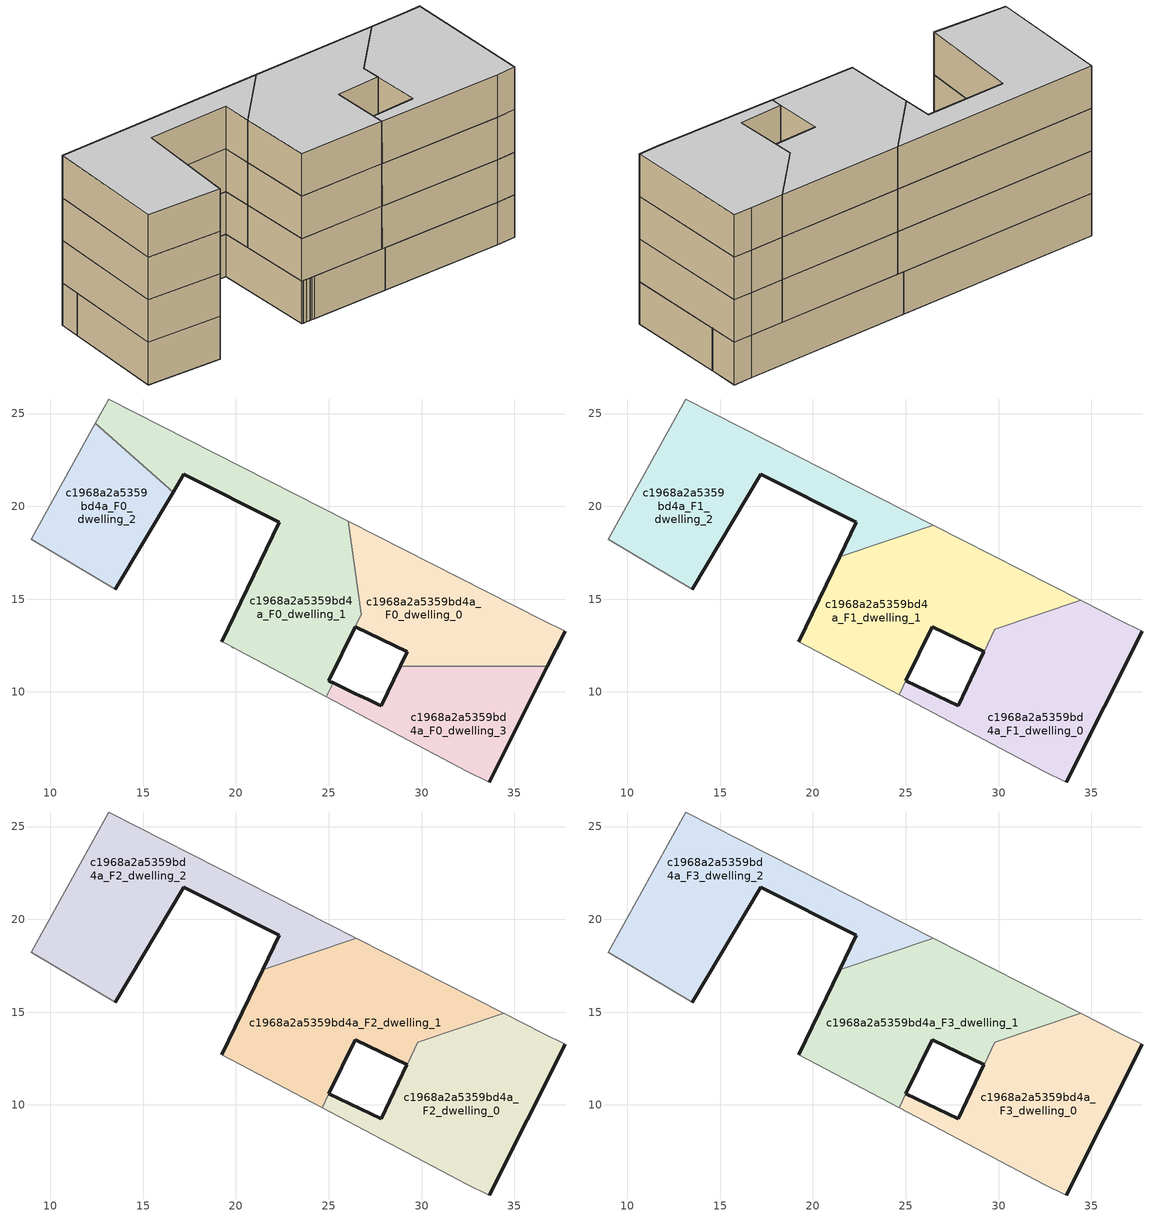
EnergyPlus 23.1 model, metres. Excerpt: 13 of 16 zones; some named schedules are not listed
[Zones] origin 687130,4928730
c1968a2a5359bd4a_F0_dwelling_0
 floor ground (EU_floor_Construction): 36.78,11.39 37.72,13.27 36.53,13.86 26.06,19.2 26.73,14.19 26.41,13.52 29.21,12.17 28.84,11.39 z0
 wall outside (EU_wall_Construction): 37.72,13.27 36.78,11.39 / 28.84,11.39 29.21,12.17 26.41,13.52 z0:3
 wall adiabatic (EU_wall_Construction): 26.06,19.2 36.53,13.86 37.72,13.27 z0:3
 wall to c1968a2a5359bd4a_F0_dwelling_3 (EU_wall_Construction): 36.78,11.39 28.84,11.39 z0:3
 wall to c1968a2a5359bd4a_F0_dwelling_1 (EU_wall_Construction): 26.41,13.52 26.73,14.19 26.06,19.2 z0:3
c1968a2a5359bd4a_F0_dwelling_1
 floor ground (EU_floor_Construction): 25.23,10.49 25.18,10.52 25.14,10.54 25,10.6 26.73,14.19 26.06,19.2 13.14,25.78 12.43,24.49 16.61,20.76 17.19,21.73 22.33,19.13 19.24,12.71 19.31,12.68 19.37,12.65 19.58,12.53 19.78,12.43 19.85,12.39 19.92,12.35 20.11,12.25 24.86,9.74 z0
 wall outside (EU_wall_Construction): 19.24,12.71 22.33,19.13 17.19,21.73 16.61,20.76 / 26.41,13.52 25,10.6 25.14,10.54 25.18,10.52 25.23,10.49 z0:3
 wall adiabatic (EU_wall_Construction): 12.43,24.49 13.14,25.78 26.06,19.2 / 24.86,9.74 20.11,12.25 19.92,12.35 19.85,12.39 19.78,12.43 19.58,12.53 19.37,12.65 19.31,12.68 19.24,12.71 z0:3
 wall to c1968a2a5359bd4a_F0_dwelling_2 (EU_wall_Construction): 16.61,20.76 12.43,24.49 z0:3
 wall to c1968a2a5359bd4a_F0_dwelling_3 (EU_wall_Construction): 25.23,10.49 24.86,9.74 z0:3
c1968a2a5359bd4a_F0_dwelling_2
 floor ground (EU_floor_Construction): 13.5,15.52 16.61,20.76 12.43,24.49 8.98,18.23 z0
 wall outside (EU_wall_Construction): 16.61,20.76 13.5,15.52 z0:3
 wall adiabatic (EU_wall_Construction): 13.5,15.52 8.98,18.23 12.43,24.49 z0:3
c1968a2a5359bd4a_F0_dwelling_3
 floor ground (EU_floor_Construction): 33.65,5.15 36.78,11.39 28.84,11.39 27.82,9.25 27.69,9.32 27.42,9.45 27.15,9.58 26.6,9.83 26.49,9.89 25.41,10.41 25.23,10.49 24.86,9.74 32.43,5.72 z0
 wall outside (EU_wall_Construction): 36.78,11.39 33.65,5.15 / 25.23,10.49 25.41,10.41 26.49,9.89 26.6,9.83 27.15,9.58 27.42,9.45 27.69,9.32 27.82,9.25 28.84,11.39 z0:3
 wall adiabatic (EU_wall_Construction): 33.65,5.15 32.43,5.72 24.86,9.74 z0:3
c1968a2a5359bd4a_F1_dwelling_0
 floor to c1968a2a5359bd4a_F0_dwelling_0 (EU_floor_Construction): 36.78,11.39 37.72,13.27 36.53,13.86 34.42,14.94 29.78,13.37 28.84,11.39 z3
 floor to c1968a2a5359bd4a_F0_dwelling_3 (EU_floor_Construction): 33.65,5.15 36.78,11.39 28.84,11.39 27.82,9.25 27.69,9.32 27.42,9.45 27.15,9.58 26.6,9.83 26.49,9.89 25.41,10.41 25.23,10.49 24.86,9.74 32.43,5.72 z3
 floor to c1968a2a5359bd4a_F0_dwelling_1 (EU_floor_Construction): 24.86,9.74 25.23,10.49 25.18,10.52 25.14,10.54 25,10.6 24.65,9.85 z3
 wall outside (EU_wall_Construction): 37.72,13.27 33.65,5.15 / 25.01,10.6 27.82,9.25 29.21,12.17 z3:6; 25.01,10.6,6 25,10.6,3 25.01,10.6,3
 wall adiabatic (EU_wall_Construction): 34.42,14.94 36.53,13.86 37.72,13.27 / 33.65,5.15 32.43,5.72 24.65,9.85 z3:6; 24.64,9.85,6 24.65,9.85,3 24.64,9.85,3
 wall to c1968a2a5359bd4a_F1_dwelling_1 (EU_wall_Construction): 29.21,12.17 29.78,13.37 / 29.79,13.37 34.42,14.94 / 24.64,9.85 25,10.6 z3:6; 29.79,13.37,5.99 29.78,13.37,3 29.79,13.37,3
c1968a2a5359bd4a_F1_dwelling_1
 floor to c1968a2a5359bd4a_F0_dwelling_0 (EU_floor_Construction): 34.42,14.94 26.48,18.99 26.11,18.86 26.73,14.19 26.41,13.52 29.21,12.17 29.79,13.37 z3
 floor to c1968a2a5359bd4a_F0_dwelling_1 (EU_floor_Construction): 24.64,9.85 26.73,14.19 26.11,18.86 21.44,17.28 19.24,12.71 19.31,12.68 19.33,12.67 19.66,12.49 19.78,12.43 19.85,12.39 19.92,12.35 20.02,12.3 z3
 wall outside (EU_wall_Construction): 19.24,12.71 21.44,17.28 / 29.21,12.17 26.41,13.52 25,10.6 z3:6
 wall adiabatic (EU_wall_Construction): 24.64,9.85 19.24,12.71 / 26.48,18.99 34.42,14.94 z3:6
 wall to c1968a2a5359bd4a_F1_dwelling_2 (EU_wall_Construction): 21.44,17.28 26.48,18.99 z3:6
c1968a2a5359bd4a_F1_dwelling_2
 floor to c1968a2a5359bd4a_F0_dwelling_0 (EU_floor_Construction): 26.48,18.99 26.06,19.2 26.11,18.86 z3
 floor to c1968a2a5359bd4a_F0_dwelling_2 (EU_floor_Construction): 13.5,15.52 16.61,20.76 12.43,24.49 8.98,18.23 z3
 floor to c1968a2a5359bd4a_F0_dwelling_1 (EU_floor_Construction): 26.06,19.2 13.14,25.78 12.43,24.49 16.61,20.76 17.19,21.73 22.33,19.13 z3; 26.11,18.86 26.06,19.2 22.33,19.13 21.44,17.28 z3
 wall outside (EU_wall_Construction): 21.44,17.28 22.33,19.13 17.19,21.73 13.5,15.52 z3:6
 wall adiabatic (EU_wall_Construction): 13.5,15.52 8.98,18.23 13.14,25.78 26.48,18.99 z3:6
c1968a2a5359bd4a_F2_dwelling_0
 floor to c1968a2a5359bd4a_F1_dwelling_0 (EU_floor_Construction): 33.65,5.15 37.72,13.27 36.53,13.86 34.42,14.94 29.78,13.37 27.82,9.25 25.01,10.6 24.83,10.23 24.65,9.85 32.43,5.72 z6
 wall outside (EU_wall_Construction): 37.72,13.27 33.65,5.15 / 25.01,10.6 27.82,9.25 29.21,12.17 z6:9; 25.01,10.6,9 25,10.6,6 25.01,10.6,6
 wall adiabatic (EU_wall_Construction): 34.42,14.94 36.53,13.86 37.72,13.27 / 33.65,5.15 32.43,5.72 24.65,9.85 z6:9; 24.64,9.85,9 24.65,9.85,6 24.64,9.85,6
 wall to c1968a2a5359bd4a_F2_dwelling_1 (EU_wall_Construction): 29.21,12.17 29.78,13.37 / 29.79,13.37 34.42,14.94 / 24.64,9.85 25,10.6 z6:9; 29.79,13.37,8.99 29.78,13.37,6 29.79,13.37,6
c1968a2a5359bd4a_F2_dwelling_1
 floor to c1968a2a5359bd4a_F1_dwelling_1 (EU_floor_Construction): 34.42,14.94 26.48,18.99 21.44,17.28 19.24,12.71 24.64,9.85 26.41,13.52 29.21,12.17 29.79,13.37 z6
 wall outside (EU_wall_Construction): 19.24,12.71 21.44,17.28 / 29.21,12.17 26.41,13.52 25,10.6 z6:9
 wall adiabatic (EU_wall_Construction): 24.64,9.85 19.24,12.71 / 26.48,18.99 34.42,14.94 z6:9
 wall to c1968a2a5359bd4a_F2_dwelling_2 (EU_wall_Construction): 21.44,17.28 26.48,18.99 z6:9
c1968a2a5359bd4a_F2_dwelling_2
 floor to c1968a2a5359bd4a_F1_dwelling_2 (EU_floor_Construction): 26.48,18.99 13.14,25.78 8.98,18.23 13.5,15.52 17.19,21.73 22.33,19.13 21.44,17.28 z6
 wall outside (EU_wall_Construction): 21.44,17.28 22.33,19.13 17.19,21.73 13.5,15.52 z6:9
 wall adiabatic (EU_wall_Construction): 13.5,15.52 8.98,18.23 13.14,25.78 26.48,18.99 z6:9
c1968a2a5359bd4a_F3_dwelling_0
 floor to c1968a2a5359bd4a_F2_dwelling_0 (EU_floor_Construction): 33.65,5.15 37.72,13.27 36.53,13.86 34.42,14.94 29.78,13.37 27.82,9.25 25.01,10.6 24.83,10.23 24.65,9.85 32.43,5.72 z9
 wall outside (EU_wall_Construction): 37.72,13.27 33.65,5.15 / 25.01,10.6 27.82,9.25 29.21,12.17 z9:12; 25.01,10.6,12 25,10.6,9 25.01,10.6,9
 wall adiabatic (EU_wall_Construction): 34.42,14.94 36.53,13.86 37.72,13.27 / 33.65,5.15 32.43,5.72 24.65,9.85 z9:12; 24.64,9.85,12 24.65,9.85,9 24.64,9.85,9
 wall to c1968a2a5359bd4a_F3_dwelling_1 (EU_wall_Construction): 29.21,12.17 29.78,13.37 / 29.79,13.37 34.42,14.94 / 24.64,9.85 25,10.6 z9:12; 29.79,13.37,11.99 29.78,13.37,9 29.79,13.37,9
 ceiling to c1968a2a5359bd4a_F4_dwelling_0 (EU_floor_Construction): 36.53,13.86 37.72,13.27 33.65,5.15 32.43,5.72 24.65,9.85 24.83,10.23 25.01,10.6 27.82,9.25 29.78,13.37 34.42,14.94 z12
c1968a2a5359bd4a_F3_dwelling_1
 floor to c1968a2a5359bd4a_F2_dwelling_1 (EU_floor_Construction): 34.42,14.94 26.48,18.99 21.44,17.28 19.24,12.71 24.64,9.85 26.41,13.52 29.21,12.17 29.79,13.37 z9
 wall outside (EU_wall_Construction): 19.24,12.71 21.44,17.28 / 29.21,12.17 26.41,13.52 25,10.6 z9:12
 wall adiabatic (EU_wall_Construction): 24.64,9.85 19.24,12.71 / 26.48,18.99 34.42,14.94 z9:12
 wall to c1968a2a5359bd4a_F3_dwelling_2 (EU_wall_Construction): 21.44,17.28 26.48,18.99 z9:12
 ceiling to c1968a2a5359bd4a_F4_dwelling_1 (EU_floor_Construction): 34.42,14.94 29.79,13.37 29.21,12.17 26.41,13.52 24.64,9.85 19.24,12.71 21.44,17.28 26.48,18.99 z12
c1968a2a5359bd4a_F3_dwelling_2
 floor to c1968a2a5359bd4a_F2_dwelling_2 (EU_floor_Construction): 26.48,18.99 13.14,25.78 8.98,18.23 13.5,15.52 17.19,21.73 22.33,19.13 21.44,17.28 z9
 wall outside (EU_wall_Construction): 21.44,17.28 22.33,19.13 17.19,21.73 13.5,15.52 z9:12
 wall adiabatic (EU_wall_Construction): 13.5,15.52 8.98,18.23 13.14,25.78 26.48,18.99 z9:12
 ceiling to c1968a2a5359bd4a_F4_dwelling_2 (EU_floor_Construction): 26.48,18.99 21.44,17.28 22.33,19.13 17.19,21.73 13.5,15.52 8.98,18.23 13.14,25.78 z12
[Building]
EU S2 Campaign: North Axis=0; Terrain=City; Solar Distribution=FullExterior
[Site:Location]
Bologna: Latitude=44.5; Longitude=11.25; Time Zone=1; Elevation=37
[SizingPeriod:WeatherFileDays]
AnnualSizingPeriod: Begin Month=1; Begin Day of Month=1; End Month=12; End Day of Month=31; Day of Week for Start Day=Monday; Use Weather File Daylight Saving Period=No; Use Weather File Rain and Snow Indicators=No
[MATERIAL]
EU_InternalMass_Material: Roughness=MediumRough; Thickness=0.1; Conductivity=1; Density=1800; Specific Heat=900; Thermal Absorptance=0.9; Solar Absorptance=0.7; Visible Absorptance=0.7
[MATERIAL:NOMASS] Roughness=MediumRough; Thermal Absorptance=0.9; Solar Absorptance=0.7; Visible Absorptance=0.7
Name | Thermal Resistance
EU_wall_NoMass | 0.905828
EU_floor_NoMass | 0.67114
[CONSTRUCTION]
EU_wall_Construction: EU_wall_NoMass
EU_floor_Construction: EU_floor_NoMass
EU_InternalMass_Construction: EU_InternalMass_Material
[ZONE] Type=1; Multiplier=1; Ceiling Height=autocalculate; Floor Area=autocalculate; Part of Total Floor Area=Yes
Name | Volume
c1968a2a5359bd4a_F0_dwelling_0 | 146.555
c1968a2a5359bd4a_F1_dwelling_0 | 183.793
c1968a2a5359bd4a_F2_dwelling_0; c1968a2a5359bd4a_F3_dwelling_0 | 183.8
c1968a2a5359bd4a_F0_dwelling_1 | 213.163
c1968a2a5359bd4a_F1_dwelling_1 | 205.536
c1968a2a5359bd4a_F2_dwelling_1; c1968a2a5359bd4a_F3_dwelling_1 | 205.569
c1968a2a5359bd4a_F0_dwelling_2 | 106.657
c1968a2a5359bd4a_F1_dwelling_2 | 194.66
c1968a2a5359bd4a_F2_dwelling_2; c1968a2a5359bd4a_F3_dwelling_2 | 194.681
c1968a2a5359bd4a_F0_dwelling_3 | 117.644
[INTERNALMASS] Construction=EU_InternalMass_Construction
Name | Zone or ZoneList | Surface Area
c1968a2a5359bd4a_F0_dwelling_0_EU_InternalMass | c1968a2a5359bd4a_F0_dwelling_0 | 48.851
c1968a2a5359bd4a_F0_dwelling_1_EU_InternalMass | c1968a2a5359bd4a_F0_dwelling_1 | 71.0605
c1968a2a5359bd4a_F0_dwelling_2_EU_InternalMass | c1968a2a5359bd4a_F0_dwelling_2 | 35.5524
c1968a2a5359bd4a_F0_dwelling_3_EU_InternalMass | c1968a2a5359bd4a_F0_dwelling_3 | 39.2159
c1968a2a5359bd4a_F1_dwelling_0_EU_InternalMass | c1968a2a5359bd4a_F1_dwelling_0 | 61.276
c1968a2a5359bd4a_F1_dwelling_1_EU_InternalMass | c1968a2a5359bd4a_F1_dwelling_1 | 68.5225
c1968a2a5359bd4a_F1_dwelling_2_EU_InternalMass | c1968a2a5359bd4a_F1_dwelling_2 | 64.8934
c1968a2a5359bd4a_F2_dwelling_0_EU_InternalMass | c1968a2a5359bd4a_F2_dwelling_0 | 61.276
c1968a2a5359bd4a_F2_dwelling_1_EU_InternalMass | c1968a2a5359bd4a_F2_dwelling_1 | 68.5225
c1968a2a5359bd4a_F2_dwelling_2_EU_InternalMass | c1968a2a5359bd4a_F2_dwelling_2 | 64.8934
c1968a2a5359bd4a_F3_dwelling_0_EU_InternalMass | c1968a2a5359bd4a_F3_dwelling_0 | 61.276
c1968a2a5359bd4a_F3_dwelling_1_EU_InternalMass | c1968a2a5359bd4a_F3_dwelling_1 | 68.5225
c1968a2a5359bd4a_F3_dwelling_2_EU_InternalMass | c1968a2a5359bd4a_F3_dwelling_2 | 64.8934
[OTHEREQUIPMENT] Fuel Type=Electricity; Design Level Calculation Method=Watts/Area; Power per Zone Floor Area=1; Fraction Latent=0; Fraction Radiant=0; Fraction Lost=0; Carbon Dioxide Generation Rate=0; EndUse Subcategory=EU_Step8_InternalGains
Name | Zone or ZoneList or Space or SpaceList | Schedule
EU_Step8_InternalGain_c1968a2a5359bd4a_F0_dwelling_0_f000 | c1968a2a5359bd4a_F0_dwelling_0 | EU_Step8_GainSchedule_c1968a2a5359bd4a_F0_dwelling_0_f000
EU_Step8_InternalGain_c1968a2a5359bd4a_F0_dwelling_1_f000 | c1968a2a5359bd4a_F0_dwelling_1 | EU_Step8_GainSchedule_c1968a2a5359bd4a_F0_dwelling_1_f000
EU_Step8_InternalGain_c1968a2a5359bd4a_F0_dwelling_2_f000 | c1968a2a5359bd4a_F0_dwelling_2 | EU_Step8_GainSchedule_c1968a2a5359bd4a_F0_dwelling_2_f000
EU_Step8_InternalGain_c1968a2a5359bd4a_F0_dwelling_3_f000 | c1968a2a5359bd4a_F0_dwelling_3 | EU_Step8_GainSchedule_c1968a2a5359bd4a_F0_dwelling_3_f000
EU_Step8_InternalGain_c1968a2a5359bd4a_F1_dwelling_0_f000 | c1968a2a5359bd4a_F1_dwelling_0 | EU_Step8_GainSchedule_c1968a2a5359bd4a_F1_dwelling_0_f000
EU_Step8_InternalGain_c1968a2a5359bd4a_F1_dwelling_1_f000 | c1968a2a5359bd4a_F1_dwelling_1 | EU_Step8_GainSchedule_c1968a2a5359bd4a_F1_dwelling_1_f000
EU_Step8_InternalGain_c1968a2a5359bd4a_F1_dwelling_2_f000 | c1968a2a5359bd4a_F1_dwelling_2 | EU_Step8_GainSchedule_c1968a2a5359bd4a_F1_dwelling_2_f000
EU_Step8_InternalGain_c1968a2a5359bd4a_F2_dwelling_0_f000 | c1968a2a5359bd4a_F2_dwelling_0 | EU_Step8_GainSchedule_c1968a2a5359bd4a_F2_dwelling_0_f000
EU_Step8_InternalGain_c1968a2a5359bd4a_F2_dwelling_1_f000 | c1968a2a5359bd4a_F2_dwelling_1 | EU_Step8_GainSchedule_c1968a2a5359bd4a_F2_dwelling_1_f000
EU_Step8_InternalGain_c1968a2a5359bd4a_F2_dwelling_2_f000 | c1968a2a5359bd4a_F2_dwelling_2 | EU_Step8_GainSchedule_c1968a2a5359bd4a_F2_dwelling_2_f000
EU_Step8_InternalGain_c1968a2a5359bd4a_F3_dwelling_0_f000 | c1968a2a5359bd4a_F3_dwelling_0 | EU_Step8_GainSchedule_c1968a2a5359bd4a_F3_dwelling_0_f000
EU_Step8_InternalGain_c1968a2a5359bd4a_F3_dwelling_1_f000 | c1968a2a5359bd4a_F3_dwelling_1 | EU_Step8_GainSchedule_c1968a2a5359bd4a_F3_dwelling_1_f000
EU_Step8_InternalGain_c1968a2a5359bd4a_F3_dwelling_2_f000 | c1968a2a5359bd4a_F3_dwelling_2 | EU_Step8_GainSchedule_c1968a2a5359bd4a_F3_dwelling_2_f000
[ZONEVENTILATION:DESIGNFLOWRATE] Schedule=EU_AlwaysOn; Design Flow Rate Calculation Method=AirChanges/Hour; Air Changes per Hour=0.73129; Ventilation Type=Natural; Fan Pressure Rise=0; Fan Total Efficiency=1; Constant Term Coefficient=1; Temperature Term Coefficient=0; Velocity Term Coefficient=0; Velocity Squared Term Coefficient=0; Minimum Indoor Temperature=-100; Maximum Indoor Temperature=100; Delta Temperature=-100; Minimum Outdoor Temperature=-100; Maximum Outdoor Temperature=100; Maximum Wind Speed=40
Name | Zone or ZoneList or Space or SpaceList
EU_ConstantAir_c1968a2a5359bd4a_F0_dwelling_0 | c1968a2a5359bd4a_F0_dwelling_0
EU_ConstantAir_c1968a2a5359bd4a_F0_dwelling_1 | c1968a2a5359bd4a_F0_dwelling_1
EU_ConstantAir_c1968a2a5359bd4a_F0_dwelling_2 | c1968a2a5359bd4a_F0_dwelling_2
EU_ConstantAir_c1968a2a5359bd4a_F0_dwelling_3 | c1968a2a5359bd4a_F0_dwelling_3
EU_ConstantAir_c1968a2a5359bd4a_F1_dwelling_0 | c1968a2a5359bd4a_F1_dwelling_0
EU_ConstantAir_c1968a2a5359bd4a_F1_dwelling_1 | c1968a2a5359bd4a_F1_dwelling_1
EU_ConstantAir_c1968a2a5359bd4a_F1_dwelling_2 | c1968a2a5359bd4a_F1_dwelling_2
EU_ConstantAir_c1968a2a5359bd4a_F2_dwelling_0 | c1968a2a5359bd4a_F2_dwelling_0
EU_ConstantAir_c1968a2a5359bd4a_F2_dwelling_1 | c1968a2a5359bd4a_F2_dwelling_1
EU_ConstantAir_c1968a2a5359bd4a_F2_dwelling_2 | c1968a2a5359bd4a_F2_dwelling_2
EU_ConstantAir_c1968a2a5359bd4a_F3_dwelling_0 | c1968a2a5359bd4a_F3_dwelling_0
EU_ConstantAir_c1968a2a5359bd4a_F3_dwelling_1 | c1968a2a5359bd4a_F3_dwelling_1
EU_ConstantAir_c1968a2a5359bd4a_F3_dwelling_2 | c1968a2a5359bd4a_F3_dwelling_2
[HVACTEMPLATE:THERMOSTAT] Constant Heating Setpoint=20; Constant Cooling Setpoint=50
EU_HeatOnly_c1968a2a5359bd4a_F0_dwelling_0; EU_HeatOnly_c1968a2a5359bd4a_F0_dwelling_1; EU_HeatOnly_c1968a2a5359bd4a_F0_dwelling_2; EU_HeatOnly_c1968a2a5359bd4a_F0_dwelling_3; EU_HeatOnly_c1968a2a5359bd4a_F1_dwelling_0; EU_HeatOnly_c1968a2a5359bd4a_F1_dwelling_1; EU_HeatOnly_c1968a2a5359bd4a_F1_dwelling_2; EU_HeatOnly_c1968a2a5359bd4a_F2_dwelling_0; EU_HeatOnly_c1968a2a5359bd4a_F2_dwelling_1; EU_HeatOnly_c1968a2a5359bd4a_F2_dwelling_2; EU_HeatOnly_c1968a2a5359bd4a_F3_dwelling_0; EU_HeatOnly_c1968a2a5359bd4a_F3_dwelling_1; EU_HeatOnly_c1968a2a5359bd4a_F3_dwelling_2; EU_HeatOnly_c1968a2a5359bd4a_F4_dwelling_0; EU_HeatOnly_c1968a2a5359bd4a_F4_dwelling_1; EU_HeatOnly_c1968a2a5359bd4a_F4_dwelling_2
[HVACTEMPLATE:ZONE:IDEALLOADSAIRSYSTEM] System Availability Schedule=EU_AlwaysOn; Maximum Heating Supply Air Temperature=50; Minimum Cooling Supply Air Temperature=13; Maximum Heating Supply Air Humidity Ratio=0.0156; Minimum Cooling Supply Air Humidity Ratio=0.0077; Heating Limit=NoLimit; Cooling Limit=NoLimit; Heating Availability Schedule=EU_AlwaysOn; Cooling Availability Schedule=EU_CoolingOff; Dehumidification Control Type=ConstantSensibleHeatRatio; Cooling Sensible Heat Ratio=0.7; Dehumidification Setpoint=60; Humidification Control Type=None; Humidification Setpoint=30; Outdoor Air Method=None; Outdoor Air Flow Rate per Person=0.00944; Outdoor Air Flow Rate per Zone Floor Area=0; Outdoor Air Flow Rate per Zone=0; Demand Controlled Ventilation Type=None; Outdoor Air Economizer Type=NoEconomizer; Heat Recovery Type=None; Sensible Heat Recovery Effectiveness=0.7; Latent Heat Recovery Effectiveness=0.65
Name | Template Thermostat
c1968a2a5359bd4a_F0_dwelling_0 | EU_HeatOnly_c1968a2a5359bd4a_F0_dwelling_0
c1968a2a5359bd4a_F0_dwelling_1 | EU_HeatOnly_c1968a2a5359bd4a_F0_dwelling_1
c1968a2a5359bd4a_F0_dwelling_2 | EU_HeatOnly_c1968a2a5359bd4a_F0_dwelling_2
c1968a2a5359bd4a_F0_dwelling_3 | EU_HeatOnly_c1968a2a5359bd4a_F0_dwelling_3
c1968a2a5359bd4a_F1_dwelling_0 | EU_HeatOnly_c1968a2a5359bd4a_F1_dwelling_0
c1968a2a5359bd4a_F1_dwelling_1 | EU_HeatOnly_c1968a2a5359bd4a_F1_dwelling_1
c1968a2a5359bd4a_F1_dwelling_2 | EU_HeatOnly_c1968a2a5359bd4a_F1_dwelling_2
c1968a2a5359bd4a_F2_dwelling_0 | EU_HeatOnly_c1968a2a5359bd4a_F2_dwelling_0
c1968a2a5359bd4a_F2_dwelling_1 | EU_HeatOnly_c1968a2a5359bd4a_F2_dwelling_1
c1968a2a5359bd4a_F2_dwelling_2 | EU_HeatOnly_c1968a2a5359bd4a_F2_dwelling_2
c1968a2a5359bd4a_F3_dwelling_0 | EU_HeatOnly_c1968a2a5359bd4a_F3_dwelling_0
c1968a2a5359bd4a_F3_dwelling_1 | EU_HeatOnly_c1968a2a5359bd4a_F3_dwelling_1
